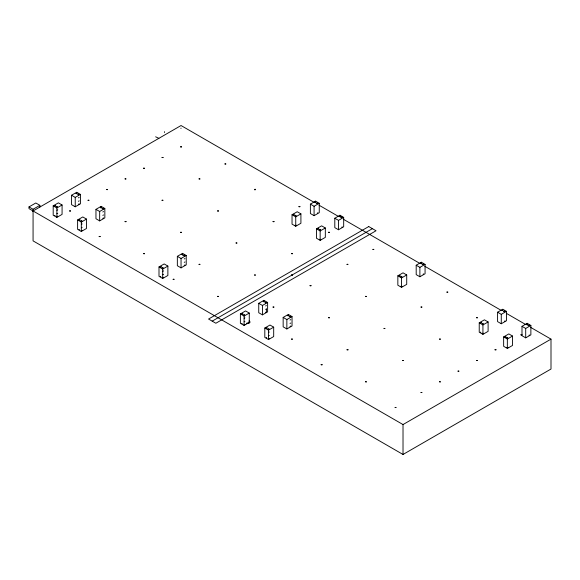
<?xml version="1.0" encoding="UTF-8"?>
<svg xmlns="http://www.w3.org/2000/svg" width="580" height="580" viewBox="0 0 580 580"><rect width="100%" height="100%" fill="white"/><g stroke="black" fill="none" stroke-linecap="round" stroke-linejoin="round"><path stroke-width="0.87" d="M266.387 308.959L266.387 312.055L265.546 312.337M268.555 338.829L269.221 338.589M480.45 332.079L480.82 332.405M483.597 333.232L483.169 333.514M529.453 334.964L528.996 335.233M296.373 225.207L295.923 225.446M317.825 212.817L317.383 213.056M320.805 239.279L320.392 239.533M342.243 226.918L341.801 227.157M402.179 286.295L401.78 286.52M423.632 273.905L423.139 274.151M505.021 320.892L504.578 321.132M508 347.355L507.536 347.616M269.258 338.684L268.873 338.771M255.41 189.827C255.301 188.014 253.866 190.646 255.04 189.617M39.875 205.335L33.067 209.264L33.067 240.874L403.02 454.466L551 369.025L551 339.126L403.02 424.56L29 208.626L29 206.915L35.808 202.986L39.875 205.335L39.875 207.038M155.636 136.793L158.855 138.352M32.552 211.272L181.047 125.534L314.295 202.463M180.793 128.252L181.163 128.209M53.193 205.842L58.377 202.855L62.075 204.994L62.075 214.39L56.891 217.377L53.193 215.245L53.193 205.842L56.891 207.981L62.075 204.994M71.543 195.25L76.727 192.263L80.424 194.394L80.424 203.798L75.24 206.785L71.543 204.653L71.543 195.25L75.24 197.388L80.424 194.394M77.611 219.943L82.788 216.949L86.492 219.088L86.492 228.484L81.309 231.478L77.611 229.339L77.611 219.943L81.309 222.082L86.492 219.088M95.961 209.351L101.138 206.357L104.842 208.495L104.842 217.892L99.659 220.886L95.961 218.747L95.961 209.351L99.659 211.482L104.842 208.495M159 266.93L164.176 263.943L167.881 266.075L167.881 275.478L162.697 278.465L159 276.327L159 266.93L162.697 269.069L167.881 266.075M177.35 256.338L182.526 253.351L186.231 255.483L186.231 264.879L181.047 267.873L177.35 265.734L177.35 256.338L181.047 258.477L186.231 255.483M292.037 214.731L297.214 211.743L300.911 213.875L300.911 223.271L295.735 226.265L292.037 224.126L292.037 214.731L295.735 216.869L300.911 213.875M310.387 204.138L315.563 201.144L319.261 203.283L319.261 212.679L314.084 215.673L310.387 213.534L310.387 204.138L314.084 206.27L319.261 203.283M316.448 228.825L321.632 225.838L325.329 227.976L325.329 237.372L320.153 240.359L316.448 238.228L316.448 228.825L320.153 230.963L325.329 227.976M334.798 218.232L339.981 215.245L343.679 217.377L343.679 226.78L338.502 229.767L334.798 227.628L334.798 218.232L338.502 220.371L343.679 217.377M212.2 321.139L372.389 228.658M240.388 313.925L245.572 310.931L249.269 313.07L249.269 322.465L244.086 325.452L240.388 323.321L240.388 313.925L244.086 316.056L249.269 313.07M258.738 303.325L263.922 300.339L267.619 302.47L267.619 311.873L262.435 314.86L258.738 312.729L258.738 303.325L262.435 305.464L267.619 302.47M264.806 328.019L269.983 325.025L273.688 327.163L273.688 336.56L268.504 339.554L264.806 337.415L264.806 328.019L268.504 330.158L273.688 327.163M283.156 317.427L288.332 314.433L292.037 316.571L292.037 325.967L286.853 328.962L283.156 326.823L283.156 317.427L286.853 319.558L292.037 316.571M397.844 275.819L403.02 272.825L406.718 274.964L406.718 284.36L401.541 287.354L397.844 285.215L397.844 275.819L401.541 277.95L406.718 274.964M416.193 265.227L421.37 262.232L425.067 264.371L425.067 273.767L419.891 276.754L416.193 274.623L416.193 265.227L419.891 267.358L425.067 264.371M479.232 322.806L484.409 319.819L488.106 321.951L488.106 331.354L482.93 334.341L479.232 332.202L479.232 322.806L482.93 324.945L488.106 321.951M497.582 312.214L502.759 309.22L506.456 311.358L506.456 320.755L501.279 323.749L497.582 321.61L497.582 312.214L501.279 314.345L506.456 311.358M503.643 336.9L508.827 333.913L512.524 336.052L512.524 345.448L507.348 348.435L503.643 346.303L503.643 336.9L507.348 339.039L512.524 336.052M521.993 326.308L527.176 323.321L530.874 325.452L530.874 334.856L525.697 337.843L521.993 335.711L521.993 326.308L525.697 328.447L530.874 325.452M56.586 216.507L57.703 216.188M81.403 224.358L82.15 223.923M81.403 227.773L82.135 227.317M81.403 230.76L82.135 230.304M184.244 258.955L184.984 258.499M184.244 262.37L184.991 261.942M162.791 271.346L163.524 270.889M162.791 274.76L163.524 274.304M162.791 277.755L163.524 277.298M265.633 305.943L266.387 305.537M265.633 309.365L266.394 308.981M244.18 318.333L244.912 317.876M244.18 321.755L244.912 321.298M244.18 324.742L244.912 324.285M78.394 197.867L79.177 197.41M78.394 201.282L79.184 200.854M78.394 204.269L79.184 203.848M102.812 211.961L103.61 211.562M102.812 215.376L103.603 214.955M56.942 210.25L57.732 209.829M102.812 218.37L103.581 217.892M56.942 213.672L57.739 213.273M290.007 320.037L290.79 319.587M290.007 323.451L290.798 323.031M290.007 326.446L290.798 326.018M268.555 332.427L269.345 331.999M268.555 335.842L269.352 335.443M295.495 225.439L295.118 225.229M319.957 239.54L319.5 239.279M55.078 215.622L54.614 215.354M401.346 286.535L400.874 286.237M79.445 229.709L79.011 229.397M184.157 265.35L184.991 264.93M482.734 333.522L482.255 333.203M160.834 276.696L160.421 276.442M507.108 347.608L506.724 347.406M242.222 323.691L241.824 323.459M266.684 337.792L266.227 337.524M319 205.182L338.589 216.492M343.295 219.211L420.108 263.552M424.807 266.271L501.62 310.619M506.325 313.33L525.915 324.648M530.62 327.359L551 339.126M29 206.915L33.067 209.264M527.176 323.321L527.176 325.025M525.697 328.447L525.697 337.843M507.348 339.039L507.348 348.435M501.279 314.345L501.279 323.749M482.93 324.945L482.93 334.341M421.37 262.232L421.37 263.943M419.891 267.358L419.891 276.754M403.02 424.56L403.02 454.466M401.541 277.95L401.541 287.354M339.981 215.245L339.981 216.949M338.502 220.371L338.502 229.767M320.153 230.963L320.153 240.359M315.563 201.144L315.563 202.855M314.084 206.27L314.084 215.673M295.735 216.869L295.735 226.265M286.853 319.558L286.853 328.962M268.504 330.158L268.504 339.554M262.435 305.464L262.435 314.86M244.086 316.056L244.086 325.452M182.526 253.351L182.526 255.055M181.047 258.477L181.047 267.873M164.502 131.667L164.51 132.523M162.697 269.069L162.697 278.465M101.138 206.357L101.138 208.068M99.659 211.482L99.659 220.886M81.309 222.082L81.309 231.478M75.24 197.388L75.24 206.785M56.891 207.981L56.891 217.377M249.146 321.385A1.885 1.087 0 0 1 249.146 322.69A1.885 1.087 0 0 1 246.986 323.06M249.052 320.95A2.356 1.356 0 0 1 249.668 322.734A2.356 1.356 0 0 1 246.66 323.277M54.585 205.82C56.195 207.19 55.999 204.472 54.592 205.791M56.492 206.886C57.906 208.169 57.928 205.61 56.492 206.864M69.535 210.953L70.593 210.975L69.535 210.953M76.045 193.43C77.662 194.8 77.35 192.125 76.06 193.372M77.945 194.503C79.221 195.801 79.438 193.329 77.959 194.445M79.003 219.914C80.504 221.328 80.519 218.522 79.003 219.914M80.91 220.987C82.186 222.292 82.476 219.719 80.91 220.958M88.037 200.274L89.088 200.296L88.037 200.252M100.463 207.524C101.826 208.952 102.153 206.183 100.471 207.495M99.136 236.582L100.188 236.604L99.136 236.582M102.363 208.597C103.849 209.887 103.617 207.285 102.363 208.597M106.531 189.595L107.59 189.638L106.546 189.551M125.026 178.908L126.085 178.952L125.041 178.872M125.026 221.632L126.085 221.654L125.026 221.632M143.528 168.229L144.587 168.251L143.528 168.207M143.528 253.67L144.579 253.714L143.535 253.627M162.023 157.55L163.082 157.571L162.023 157.55M162.023 200.274L163.082 200.296L162.03 200.252M160.392 266.901C161.776 268.315 162.016 265.625 160.406 266.851M162.299 267.974C163.806 269.236 163.567 266.72 162.299 267.945M180.525 146.87L181.576 146.892L180.525 146.87M173.123 279.299L174.181 279.321L173.13 279.277M180.525 232.312L181.576 232.333L180.525 232.29M181.852 254.518C183.469 255.896 183.207 253.163 181.859 254.489M183.751 255.584C185.245 256.839 185.071 254.352 183.766 255.533M199.02 178.908L200.071 178.952L199.027 178.872M199.02 264.349L200.078 264.371L199.027 264.328M217.514 210.953L218.573 210.975L217.514 210.953M224.917 163.959L225.975 163.981L224.917 163.937M217.514 296.387L218.573 296.409L217.522 296.365M236.017 242.991L237.068 243.035L236.024 242.948M241.78 313.896C243.368 315.274 243.252 312.497 241.78 313.896M243.687 314.962C245.275 316.201 244.847 313.707 243.687 314.94M254.511 275.029L255.57 275.05L254.518 275.007M263.24 301.506C264.813 302.89 264.668 300.157 263.248 301.477M265.14 302.579C266.655 303.855 266.329 301.288 265.14 302.579M266.198 327.99C267.829 329.353 267.583 326.649 266.205 327.961M273.013 221.632L274.064 221.654L273.013 221.632M268.105 329.063C269.533 330.339 269.504 327.801 268.105 329.034M273.013 307.067L274.064 307.088L273.013 307.045M293.255 214.578C294.785 215.847 294.51 213.28 293.255 214.578M287.658 315.6C289.311 316.977 288.949 314.244 287.658 315.6M291.508 253.67L292.559 253.714L291.515 253.627M295.053 215.644C296.568 217.058 296.561 214.245 295.053 215.644M291.508 275.029L292.567 275.05L291.508 275.007M289.558 316.673C290.913 317.956 291.022 315.433 289.572 316.622M298.903 206.676L299.962 206.698L298.903 206.676M291.508 339.104L292.567 339.126L291.508 339.082M314.715 202.188C316.114 203.471 316.129 200.919 314.723 202.166M310.003 285.708L311.061 285.73L310.003 285.708M316.513 203.254C317.876 204.682 318.217 201.912 316.52 203.225M317.673 228.672C319.21 229.926 318.957 227.396 317.68 228.65M319.471 229.738C320.726 231.173 321.356 228.418 319.478 229.709M328.505 232.312L329.556 232.333L328.505 232.29M321.102 364.733L322.161 364.755L321.102 364.733M328.505 317.746L329.556 317.789L328.512 317.702M339.133 216.282C340.779 217.522 340.235 214.963 339.133 216.282M340.931 217.355C342.388 218.747 342.548 215.999 340.946 217.297M347 264.349L348.058 264.371L347.007 264.328M347 349.783L348.058 349.805L347 349.783M365.494 296.387L366.553 296.431L365.509 296.344M372.897 249.393L373.955 249.414L372.904 249.371M365.494 381.821L366.553 381.865L365.509 381.778M383.996 328.425L385.048 328.469L384.003 328.381M399.062 275.667C400.396 276.964 400.628 274.383 399.062 275.667M400.86 276.732C402.397 278.139 402.324 275.348 400.86 276.732M395.096 407.45L396.147 407.493L395.103 407.407M402.491 360.463L403.549 360.485L402.491 360.463M420.522 263.276C421.979 264.545 421.841 262.022 420.536 263.226M422.32 264.342C423.864 265.727 423.857 262.972 422.327 264.313M420.993 307.067L422.044 307.088L420.993 307.045M420.993 392.5L422.044 392.522L420.993 392.479M439.488 339.104L440.546 339.126L439.495 339.082M439.488 381.821L440.539 381.865L439.495 381.778M446.89 292.117L447.941 292.139L446.89 292.095M457.983 371.142L459.041 371.164L457.99 371.12M476.485 317.746L477.536 317.789L476.492 317.702M476.485 360.463L477.536 360.485L476.485 360.463M480.45 322.654C481.973 323.901 481.719 321.421 480.465 322.603M482.248 323.72C483.858 325.097 483.662 322.371 482.255 323.691M494.979 349.783L496.038 349.805L494.979 349.783M501.91 310.264C503.411 311.554 503.15 308.966 501.91 310.264M503.708 311.329C505.224 312.714 505.151 310.053 503.723 311.271M504.868 336.748C506.253 338.038 506.311 335.501 504.875 336.726M506.666 337.814C508.189 339.22 508.196 336.429 506.666 337.814M520.876 334.834L521.935 334.856L520.876 334.834M526.328 324.365C527.916 325.583 527.51 323.132 526.343 324.307M528.126 325.431C529.489 326.852 529.815 324.082 528.126 325.402M368.742 226.555L208.554 319.036L215.847 323.248L376.036 230.76L368.742 226.555"/></g></svg>
